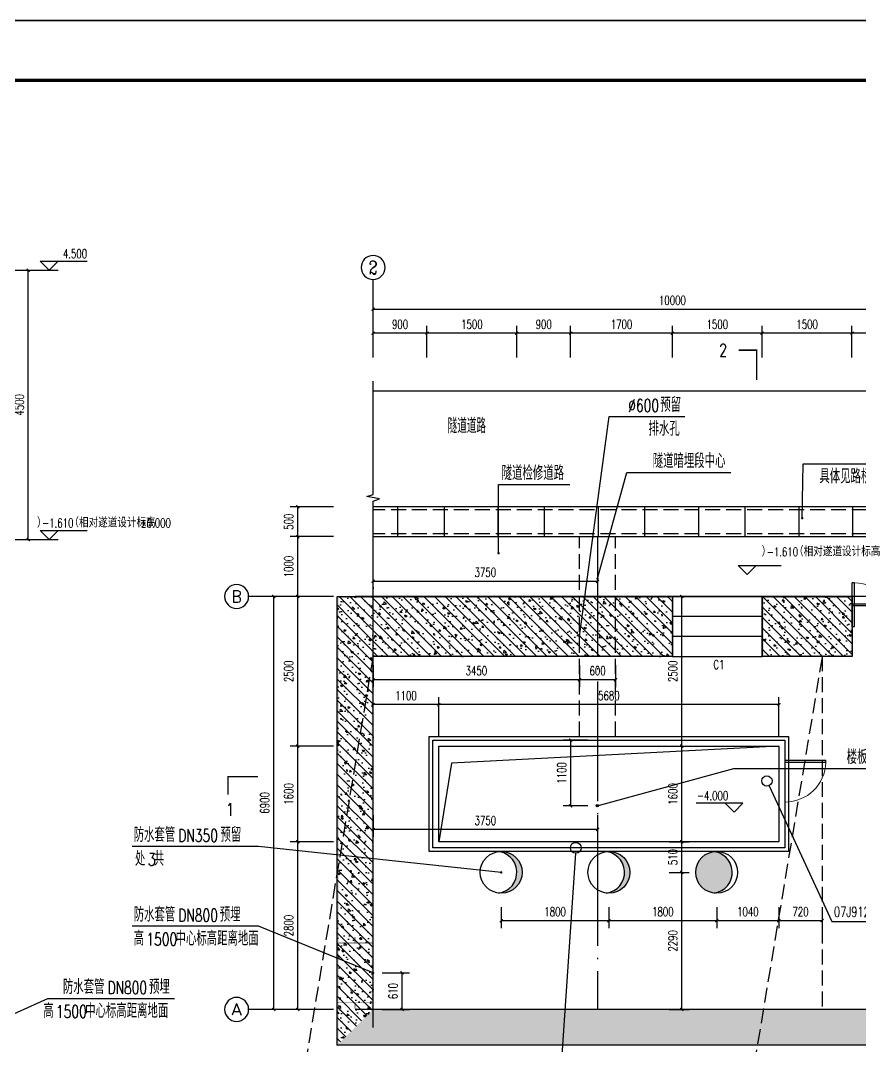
# Model space of a CAD drawing. Extents: x 45837 to 287007, y -98586 to 328021.
# Drawn here: x 73817 to 87848, y 277792 to 294938 of the extents above; entities that cross this region are included whole.
import ezdxf
from ezdxf.enums import TextEntityAlignment as Align

# ---------------------------------------------------------------- set-up
doc = ezdxf.new("R2010")
doc.units = 0
doc.header["$LTSCALE"] = 1000
doc.header["$MEASUREMENT"] = 0
doc.linetypes.add('DASH', pattern=[0.35, 0.25, -0.1])
doc.linetypes.add('DOTE', pattern=[2.42, 2, -0.2, 0.02, -0.2])
for name, color, linetype in [('AXIS', 3, 'Continuous'), ('AXIS_TEXT', 7, 'Continuous'), ('DIM_ELEV', 3, 'Continuous'), ('DIM_IDEN', 3, 'Continuous'), ('DIM_LEAD', 3, 'Continuous'), ('DIM_SYMB', 3, 'Continuous'), ('DOTE', 1, 'Continuous'), ('HIDE_B', 7, 'Continuous'), ('PUB_DIM', 3, 'Continuous'), ('PUB_HATCH', 8, 'Continuous'), ('PUB_TEXT', 7, 'Continuous'), ('PUB_WALL', 9, 'Continuous'), ('QQ', 8, 'Continuous'), ('WALL', 9, 'Continuous'), ('WINDOW', 4, 'Continuous'), ('WINDOW_TEXT', 7, 'Continuous'), ('图框', 7, 'Continuous')]:
    doc.layers.add(name, color=color, linetype=linetype)
doc.styles.add('_TCH_AXIS', font='COMPLEX', dxfattribs={"bigfont": 'GBCBIG'})
doc.styles.add('_TCH_DIM', font='SIMPLEX', dxfattribs={"bigfont": 'GBCBIG'})
doc.styles.add('_TCH_LABEL', font='COMPLEX', dxfattribs={"bigfont": 'GBCBIG'})
doc.styles.add('_TCH_WINDOW', font='SIMPLEX', dxfattribs={"bigfont": 'GBCBIG'})
doc.styles.add('COMPLEX', font='COMPLEX')
doc.styles.add('DIM_FONT', font='SIMPLEX', dxfattribs={"width": 0.7, "bigfont": 'GBCBIG'})
doc.styles.add('HZTXT', font='SIMPLEX.shx', dxfattribs={"width": 0.8, "bigfont": 'gbhzfs.shx'})
doc.styles.get("Standard").update_dxf_attribs({"font": 'gbenor.shx', "bigfont": 'gbcbig.shx'})
doc.dimstyles.new('DIMN50', dxfattribs={"dimscale": 0.5, "dimtxt": 300, "dimasz": 100, "dimexe": 250, "dimexo": 300, "dimgap": 150, "dimtad": 1, "dimdec": 0, "dimzin": 0, "dimdsep": 46, "dimtxsty": 'DIM_FONT', "dimblk": 'ARCHTICK', "dimcen": 0.09, "dimclrt": 7, "dimazin": 2, "dimtfac": 1, "dimtdec": 0, "dimtix": 1, "dimtmove": 2, "dimatfit": 3, "dimldrblk": 'ARCHTICK', "dimfxl": 0, "dimtolj": 1, "dimtzin": 0, "dimarcsym": 0})
pattern_1 = [(135, (74539.07, 0), (88.38835, 88.38835), []), (130, (74539.07, 0), (-358.6301, -31.3761), [37.5, -412.5]), (185, (74539.07, 0), (69.3757, 376.096), [30, -330]), (79.5486, (74509.2, -2.6), (-289.2547, 344.7198), [31.8701, -350.571]), (133.8158, (74539.07, 100), (-533.6205, -82.7595), [56.25, -618.75]), (83.3644, (74494.6, 93.1), (-467.3314, 487.059), [47.805, -525.8565]), (188.8158, (74539.1, 100), (-467.331, 487.0593), [45, -495]), (159, (74489.07, 75), (-298.4535, -201.3094), [37.5, -412.5]), (214, (74489.07, 75), (-121.6577, 362.575), [30, -330]), (108.5486, (74464.2, 58.22), (-420.1113, 161.2652), [31.8701, -350.571]), (142.5, (74539.07, 0), (-6.07993, 166.44693), [0, -326, 0, -335, 0, -331.25]), (172.5, (74539.07, 0), (-131.53477, 197.20586), [0, -191, 0, -318.5, 0, -126.25]), (212.5, (74650.57, 0), (-266.91122, -11.27744), [0, -125, 0, -390, 0, -517.5]), (222.5, (74700.57, 0), (-291.5931, 50.0525), [0, -162.5, 0, -259, 0, -367.5])]

# ---------------------------------------------------------------- blocks, each defined once
blk = doc.blocks.new('_ArchTick')
at = {"color": 0, "linetype": 'ByBlock', "const_width": 0.4}
blk.add_lwpolyline([(-0.5, -0.5), (0.5, 0.5)], dxfattribs=at)
blk = doc.blocks.new('*D150')
at = {"layer": 'Defpoints', "color": 0}
for p in [(18705, -53856), (19425, -53856), (18705, -54230)]:
    blk.add_point(p, dxfattribs=at)
at = {"layer": 'PUB_DIM', "color": 0, "lineweight": -2}
for p, q in [((18705, -54006), (18705, -54355)), ((19425, -54006), (19425, -54355)), ((19425, -54230), (18705, -54230))]:
    blk.add_line(p, q, dxfattribs=at)
at = {"layer": 'PUB_DIM', "color": 0, "lineweight": -2, "xscale": 50, "yscale": 50, "zscale": 50, "rotation": 180}
blk.add_blockref('_ArchTick', (18705, -54230), dxfattribs=at)
at = {"layer": 'PUB_DIM', "color": 0, "lineweight": -2, "xscale": 50, "yscale": 50, "zscale": 50}
blk.add_blockref('_ArchTick', (19425, -54230), dxfattribs=at)
at = {"layer": 'PUB_DIM', "color": 7, "insert": (19065, -54080), "char_height": 150, "attachment_point": 5, "style": 'DIM_FONT'}
blk.add_mtext('\\A1;720', dxfattribs=at)
blk = doc.blocks.new('*D151')
at = {"layer": 'Defpoints', "color": 0}
for p in [(17665, -53856), (18705, -53856), (17665, -54230)]:
    blk.add_point(p, dxfattribs=at)
at = {"layer": 'PUB_DIM', "color": 0, "lineweight": -2}
for p, q in [((17665, -54006), (17665, -54355)), ((18705, -54006), (18705, -54355)), ((18705, -54230), (17665, -54230))]:
    blk.add_line(p, q, dxfattribs=at)
at = {"layer": 'PUB_DIM', "color": 0, "lineweight": -2, "xscale": 50, "yscale": 50, "zscale": 50, "rotation": 180}
blk.add_blockref('_ArchTick', (17665, -54230), dxfattribs=at)
at = {"layer": 'PUB_DIM', "color": 0, "lineweight": -2, "xscale": 50, "yscale": 50, "zscale": 50}
blk.add_blockref('_ArchTick', (18705, -54230), dxfattribs=at)
at = {"layer": 'PUB_DIM', "color": 7, "insert": (18185, -54080), "char_height": 150, "attachment_point": 5, "style": 'DIM_FONT'}
blk.add_mtext('\\A1;1040', dxfattribs=at)
blk = doc.blocks.new('*D152')
at = {"layer": 'Defpoints', "color": 0}
for p in [(15865, -53856), (17665, -53856), (15865, -54230)]:
    blk.add_point(p, dxfattribs=at)
at = {"layer": 'PUB_DIM', "color": 0, "lineweight": -2}
for p, q in [((15865, -54006), (15865, -54355)), ((17665, -54006), (17665, -54355)), ((17665, -54230), (15865, -54230))]:
    blk.add_line(p, q, dxfattribs=at)
at = {"layer": 'PUB_DIM', "color": 0, "lineweight": -2, "xscale": 50, "yscale": 50, "zscale": 50, "rotation": 180}
blk.add_blockref('_ArchTick', (15865, -54230), dxfattribs=at)
at = {"layer": 'PUB_DIM', "color": 0, "lineweight": -2, "xscale": 50, "yscale": 50, "zscale": 50}
blk.add_blockref('_ArchTick', (17665, -54230), dxfattribs=at)
at = {"layer": 'PUB_DIM', "color": 7, "insert": (16765, -54080), "char_height": 150, "attachment_point": 5, "style": 'DIM_FONT'}
blk.add_mtext('\\A1;1800', dxfattribs=at)
blk = doc.blocks.new('*D153')
at = {"layer": 'Defpoints', "color": 0}
for p in [(14065, -53856), (15865, -53856), (14065, -54230)]:
    blk.add_point(p, dxfattribs=at)
at = {"layer": 'PUB_DIM', "color": 0, "lineweight": -2}
for p, q in [((14065, -54006), (14065, -54355)), ((15865, -54006), (15865, -54355)), ((15865, -54230), (14065, -54230))]:
    blk.add_line(p, q, dxfattribs=at)
at = {"layer": 'PUB_DIM', "color": 0, "lineweight": -2, "xscale": 50, "yscale": 50, "zscale": 50, "rotation": 180}
blk.add_blockref('_ArchTick', (14065, -54230), dxfattribs=at)
at = {"layer": 'PUB_DIM', "color": 0, "lineweight": -2, "xscale": 50, "yscale": 50, "zscale": 50}
blk.add_blockref('_ArchTick', (15865, -54230), dxfattribs=at)
at = {"layer": 'PUB_DIM', "color": 7, "insert": (14965, -54080), "char_height": 150, "attachment_point": 5, "style": 'DIM_FONT'}
blk.add_mtext('\\A1;1800', dxfattribs=at)
blk = doc.blocks.new('*D212')
at = {"layer": 'Defpoints', "color": 0}
for p in [(11925, -55102), (12409, -55102), (11925, -55712)]:
    blk.add_point(p, dxfattribs=at)
at = {"layer": 'PUB_DIM', "color": 0, "lineweight": -2}
for p, q in [((12075, -55102), (12534, -55102)), ((12409, -55712), (12409, -55102)), ((12075, -55712), (12534, -55712))]:
    blk.add_line(p, q, dxfattribs=at)
at = {"layer": 'PUB_DIM', "color": 0, "lineweight": -2, "xscale": 50, "yscale": 50, "zscale": 50}
for p, rotation in [((12409, -55102), 89.99975215261388), ((12409, -55712), 269.9997521526139)]:
    blk.add_blockref('_ArchTick', p, dxfattribs=dict(at, rotation=rotation))
at = {"layer": 'PUB_DIM', "color": 7, "insert": (12259, -55407), "char_height": 150, "attachment_point": 5, "rotation": 89.9998, "style": 'DIM_FONT'}
blk.add_mtext('\\A1;610', dxfattribs=at)
blk = doc.blocks.new('*D213')
at = {"layer": 'Defpoints', "color": 0}
for p in [(15375, -49812), (15975, -49812), (15375, -50204)]:
    blk.add_point(p, dxfattribs=at)
at = {"layer": 'PUB_DIM', "color": 0, "lineweight": -2}
for p, q in [((15375, -49962), (15375, -50329)), ((15975, -49962), (15975, -50329)), ((15975, -50204), (15375, -50204))]:
    blk.add_line(p, q, dxfattribs=at)
at = {"layer": 'PUB_DIM', "color": 0, "lineweight": -2, "xscale": 50, "yscale": 50, "zscale": 50, "rotation": 180}
blk.add_blockref('_ArchTick', (15375, -50204), dxfattribs=at)
at = {"layer": 'PUB_DIM', "color": 0, "lineweight": -2, "xscale": 50, "yscale": 50, "zscale": 50}
blk.add_blockref('_ArchTick', (15975, -50204), dxfattribs=at)
at = {"layer": 'PUB_DIM', "color": 7, "insert": (15675, -50054), "char_height": 150, "attachment_point": 5, "style": 'DIM_FONT'}
blk.add_mtext('\\A1;600', dxfattribs=at)
blk = doc.blocks.new('*D214')
at = {"layer": 'Defpoints', "color": 0}
for p in [(11925, -49812), (15375, -49812), (11925, -50204)]:
    blk.add_point(p, dxfattribs=at)
at = {"layer": 'PUB_DIM', "color": 0, "lineweight": -2}
for p, q in [((11925, -49962), (11925, -50329)), ((15375, -49962), (15375, -50329)), ((15375, -50204), (11925, -50204))]:
    blk.add_line(p, q, dxfattribs=at)
at = {"layer": 'PUB_DIM', "color": 0, "lineweight": -2, "xscale": 50, "yscale": 50, "zscale": 50, "rotation": 180}
blk.add_blockref('_ArchTick', (11925, -50204), dxfattribs=at)
at = {"layer": 'PUB_DIM', "color": 0, "lineweight": -2, "xscale": 50, "yscale": 50, "zscale": 50}
blk.add_blockref('_ArchTick', (15375, -50204), dxfattribs=at)
at = {"layer": 'PUB_DIM', "color": 7, "insert": (13650, -50054), "char_height": 150, "attachment_point": 5, "style": 'DIM_FONT'}
blk.add_mtext('\\A1;3450', dxfattribs=at)
blk = doc.blocks.new('*D215')
at = {"layer": 'Defpoints', "color": 0}
for p in [(11925, -48512), (15675, -48512), (11925, -48559)]:
    blk.add_point(p, dxfattribs=at)
at = {"layer": 'PUB_DIM', "color": 0, "lineweight": -2}
for p, q in [((15675, -48559), (11925, -48559)), ((11925, -48662), (11925, -48684)), ((15675, -48662), (15675, -48684))]:
    blk.add_line(p, q, dxfattribs=at)
at = {"layer": 'PUB_DIM', "color": 0, "lineweight": -2, "xscale": 50, "yscale": 50, "zscale": 50, "rotation": 180}
blk.add_blockref('_ArchTick', (11925, -48559), dxfattribs=at)
at = {"layer": 'PUB_DIM', "color": 0, "lineweight": -2, "xscale": 50, "yscale": 50, "zscale": 50}
blk.add_blockref('_ArchTick', (15675, -48559), dxfattribs=at)
at = {"layer": 'PUB_DIM', "color": 7, "insert": (13800, -48409), "char_height": 150, "attachment_point": 5, "style": 'DIM_FONT'}
blk.add_mtext('\\A1;3750', dxfattribs=at)
blk = doc.blocks.new('*D170')
at = {"layer": 'Defpoints', "color": 0}
for p in [(11925, -52317), (15675, -52317), (11925, -52706)]:
    blk.add_point(p, dxfattribs=at)
at = {"layer": 'PUB_DIM', "color": 0, "lineweight": -2}
for p, q in [((11925, -52467), (11925, -52831)), ((15675, -52467), (15675, -52831)), ((15675, -52706), (11925, -52706))]:
    blk.add_line(p, q, dxfattribs=at)
at = {"layer": 'PUB_DIM', "color": 0, "lineweight": -2, "xscale": 50, "yscale": 50, "zscale": 50, "rotation": 180}
blk.add_blockref('_ArchTick', (11925, -52706), dxfattribs=at)
at = {"layer": 'PUB_DIM', "color": 0, "lineweight": -2, "xscale": 50, "yscale": 50, "zscale": 50}
blk.add_blockref('_ArchTick', (15675, -52706), dxfattribs=at)
at = {"layer": 'PUB_DIM', "color": 7, "insert": (13800, -52556), "char_height": 150, "attachment_point": 5, "style": 'DIM_FONT'}
blk.add_mtext('\\A1;3750', dxfattribs=at)
blk = doc.blocks.new('*D171')
at = {"layer": 'Defpoints', "color": 0}
for p in [(15226, -51212), (15661, -51212), (15661, -52312)]:
    blk.add_point(p, dxfattribs=at)
at = {"layer": 'PUB_DIM', "color": 0, "lineweight": -2}
for p, q in [((15511, -51212), (15101, -51212)), ((15226, -52312), (15226, -51212)), ((15511, -52312), (15101, -52312))]:
    blk.add_line(p, q, dxfattribs=at)
at = {"layer": 'PUB_DIM', "color": 0, "lineweight": -2, "xscale": 50, "yscale": 50, "zscale": 50}
for p, rotation in [((15226, -51212), 90), ((15226, -52312), 270)]:
    blk.add_blockref('_ArchTick', p, dxfattribs=dict(at, rotation=rotation))
at = {"layer": 'PUB_DIM', "color": 7, "insert": (15076, -51762), "char_height": 150, "attachment_point": 5, "rotation": 90, "style": 'DIM_FONT'}
blk.add_mtext('\\A1;1100', dxfattribs=at)
blk = doc.blocks.new('*D172')
at = {"layer": 'Defpoints', "color": 0}
for p in [(13024, -50619), (13024, -51312), (18705, -51312)]:
    blk.add_point(p, dxfattribs=at)
at = {"layer": 'PUB_DIM', "color": 0, "lineweight": -2}
for p, q in [((13024, -51162), (13024, -50494)), ((18705, -51162), (18705, -50494)), ((18705, -50619), (13024, -50619))]:
    blk.add_line(p, q, dxfattribs=at)
at = {"layer": 'PUB_DIM', "color": 0, "lineweight": -2, "xscale": 50, "yscale": 50, "zscale": 50, "rotation": 180}
blk.add_blockref('_ArchTick', (13024, -50619), dxfattribs=at)
at = {"layer": 'PUB_DIM', "color": 0, "lineweight": -2, "xscale": 50, "yscale": 50, "zscale": 50}
blk.add_blockref('_ArchTick', (18705, -50619), dxfattribs=at)
at = {"layer": 'PUB_DIM', "color": 7, "insert": (15864, -50469), "char_height": 150, "attachment_point": 5, "style": 'DIM_FONT'}
blk.add_mtext('\\A1;5680', dxfattribs=at)
blk = doc.blocks.new('*D173')
at = {"layer": 'Defpoints', "color": 0}
for p in [(11925, -50619), (11925, -51312), (13024, -51312)]:
    blk.add_point(p, dxfattribs=at)
at = {"layer": 'PUB_DIM', "color": 0, "lineweight": -2}
for p, q in [((11925, -51162), (11925, -50494)), ((13024, -51162), (13024, -50494)), ((13024, -50619), (11925, -50619))]:
    blk.add_line(p, q, dxfattribs=at)
at = {"layer": 'PUB_DIM', "color": 0, "lineweight": -2, "xscale": 50, "yscale": 50, "zscale": 50, "rotation": 180}
blk.add_blockref('_ArchTick', (11925, -50619), dxfattribs=at)
at = {"layer": 'PUB_DIM', "color": 0, "lineweight": -2, "xscale": 50, "yscale": 50, "zscale": 50}
blk.add_blockref('_ArchTick', (13024, -50619), dxfattribs=at)
at = {"layer": 'PUB_DIM', "color": 7, "insert": (12474, -50469), "char_height": 150, "attachment_point": 5, "style": 'DIM_FONT'}
blk.add_mtext('\\A1;1100', dxfattribs=at)
blk = doc.blocks.new('*D174')
at = {"layer": 'Defpoints', "color": 0}
for p in [(16719, -48812), (17082, -48812), (16719, -51312)]:
    blk.add_point(p, dxfattribs=at)
at = {"layer": 'PUB_DIM', "color": 0, "lineweight": -2}
for p, q in [((16869, -48812), (17207, -48812)), ((17082, -51312), (17082, -48812)), ((16869, -51312), (17207, -51312))]:
    blk.add_line(p, q, dxfattribs=at)
at = {"layer": 'PUB_DIM', "color": 0, "lineweight": -2, "xscale": 50, "yscale": 50, "zscale": 50}
for p, rotation in [((17082, -48812), 90), ((17082, -51312), 270)]:
    blk.add_blockref('_ArchTick', p, dxfattribs=dict(at, rotation=rotation))
at = {"layer": 'PUB_DIM', "color": 7, "insert": (16932, -50062), "char_height": 150, "attachment_point": 5, "rotation": 90, "style": 'DIM_FONT'}
blk.add_mtext('\\A1;2500', dxfattribs=at)
blk = doc.blocks.new('*D175')
at = {"layer": 'Defpoints', "color": 0}
for p in [(16719, -51312), (17082, -51312), (16719, -52912)]:
    blk.add_point(p, dxfattribs=at)
at = {"layer": 'PUB_DIM', "color": 0, "lineweight": -2}
for p, q in [((16869, -51312), (17207, -51312)), ((17082, -52912), (17082, -51312)), ((16869, -52912), (17207, -52912))]:
    blk.add_line(p, q, dxfattribs=at)
at = {"layer": 'PUB_DIM', "color": 0, "lineweight": -2, "xscale": 50, "yscale": 50, "zscale": 50}
for p, rotation in [((17082, -51312), 90), ((17082, -52912), 270)]:
    blk.add_blockref('_ArchTick', p, dxfattribs=dict(at, rotation=rotation))
at = {"layer": 'PUB_DIM', "color": 7, "insert": (16932, -52112), "char_height": 150, "attachment_point": 5, "rotation": 90, "style": 'DIM_FONT'}
blk.add_mtext('\\A1;1600', dxfattribs=at)
blk = doc.blocks.new('*D176')
at = {"layer": 'Defpoints', "color": 0}
for p in [(16719, -52912), (17082, -52912), (16719, -53422)]:
    blk.add_point(p, dxfattribs=at)
at = {"layer": 'PUB_DIM', "color": 0, "lineweight": -2}
for p, q in [((16869, -52912), (17207, -52912)), ((17082, -53422), (17082, -52912)), ((16869, -53422), (17207, -53422))]:
    blk.add_line(p, q, dxfattribs=at)
at = {"layer": 'PUB_DIM', "color": 0, "lineweight": -2, "xscale": 50, "yscale": 50, "zscale": 50}
for p, rotation in [((17082, -52912), 90), ((17082, -53422), 270)]:
    blk.add_blockref('_ArchTick', p, dxfattribs=dict(at, rotation=rotation))
at = {"layer": 'PUB_DIM', "color": 7, "insert": (16932, -53167), "char_height": 150, "attachment_point": 5, "rotation": 90, "style": 'DIM_FONT'}
blk.add_mtext('\\A1;510', dxfattribs=at)
blk = doc.blocks.new('*D177')
at = {"layer": 'Defpoints', "color": 0}
for p in [(16719, -53422), (17082, -53422), (16719, -55712)]:
    blk.add_point(p, dxfattribs=at)
at = {"layer": 'PUB_DIM', "color": 0, "lineweight": -2}
for p, q in [((16869, -53422), (17207, -53422)), ((17082, -55712), (17082, -53422)), ((16869, -55712), (17207, -55712))]:
    blk.add_line(p, q, dxfattribs=at)
at = {"layer": 'PUB_DIM', "color": 0, "lineweight": -2, "xscale": 50, "yscale": 50, "zscale": 50}
for p, rotation in [((17082, -53422), 90), ((17082, -55712), 270)]:
    blk.add_blockref('_ArchTick', p, dxfattribs=dict(at, rotation=rotation))
at = {"layer": 'PUB_DIM', "color": 7, "insert": (16932, -54567), "char_height": 150, "attachment_point": 5, "rotation": 90, "style": 'DIM_FONT'}
blk.add_mtext('\\A1;2290', dxfattribs=at)
blk = doc.blocks.new('*D180')
at = {"layer": 'AXIS', "color": 0, "lineweight": -2}
for p, q in [((11925, -44819), (11925, -44288)), ((12825, -44819), (12825, -44288)), ((12825, -44413), (11925, -44413))]:
    blk.add_line(p, q, dxfattribs=at)
at = {"layer": 'Defpoints', "color": 0}
for p in [(11925, -44413), (11925, -44969), (12825, -44969)]:
    blk.add_point(p, dxfattribs=at)
at = {"layer": 'AXIS', "color": 0, "lineweight": -2, "xscale": 50, "yscale": 50, "zscale": 50, "rotation": 180}
blk.add_blockref('_ArchTick', (11925, -44413), dxfattribs=at)
at = {"layer": 'AXIS', "color": 0, "lineweight": -2, "xscale": 50, "yscale": 50, "zscale": 50}
blk.add_blockref('_ArchTick', (12825, -44413), dxfattribs=at)
at = {"layer": 'AXIS', "color": 7, "insert": (12375, -44263), "char_height": 150, "attachment_point": 5, "style": 'DIM_FONT'}
blk.add_mtext('\\A1;900', dxfattribs=at)
blk = doc.blocks.new('*D181')
at = {"layer": 'AXIS', "color": 0, "lineweight": -2}
for p, q in [((12825, -44819), (12825, -44288)), ((14325, -44819), (14325, -44288)), ((14325, -44413), (12825, -44413))]:
    blk.add_line(p, q, dxfattribs=at)
at = {"layer": 'Defpoints', "color": 0}
for p in [(12825, -44413), (12825, -44969), (14325, -44969)]:
    blk.add_point(p, dxfattribs=at)
at = {"layer": 'AXIS', "color": 0, "lineweight": -2, "xscale": 50, "yscale": 50, "zscale": 50, "rotation": 180}
blk.add_blockref('_ArchTick', (12825, -44413), dxfattribs=at)
at = {"layer": 'AXIS', "color": 0, "lineweight": -2, "xscale": 50, "yscale": 50, "zscale": 50}
blk.add_blockref('_ArchTick', (14325, -44413), dxfattribs=at)
at = {"layer": 'AXIS', "color": 7, "insert": (13575, -44263), "char_height": 150, "attachment_point": 5, "style": 'DIM_FONT'}
blk.add_mtext('\\A1;1500', dxfattribs=at)
blk = doc.blocks.new('*D182')
at = {"layer": 'AXIS', "color": 0, "lineweight": -2}
for p, q in [((14325, -44819), (14325, -44288)), ((15225, -44819), (15225, -44288)), ((15225, -44413), (14325, -44413))]:
    blk.add_line(p, q, dxfattribs=at)
at = {"layer": 'Defpoints', "color": 0}
for p in [(14325, -44413), (14325, -44969), (15225, -44969)]:
    blk.add_point(p, dxfattribs=at)
at = {"layer": 'AXIS', "color": 0, "lineweight": -2, "xscale": 50, "yscale": 50, "zscale": 50, "rotation": 180}
blk.add_blockref('_ArchTick', (14325, -44413), dxfattribs=at)
at = {"layer": 'AXIS', "color": 0, "lineweight": -2, "xscale": 50, "yscale": 50, "zscale": 50}
blk.add_blockref('_ArchTick', (15225, -44413), dxfattribs=at)
at = {"layer": 'AXIS', "color": 7, "insert": (14775, -44263), "char_height": 150, "attachment_point": 5, "style": 'DIM_FONT'}
blk.add_mtext('\\A1;900', dxfattribs=at)
blk = doc.blocks.new('*D183')
at = {"layer": 'AXIS', "color": 0, "lineweight": -2}
for p, q in [((15225, -44819), (15225, -44288)), ((16925, -44819), (16925, -44288)), ((16925, -44413), (15225, -44413))]:
    blk.add_line(p, q, dxfattribs=at)
at = {"layer": 'Defpoints', "color": 0}
for p in [(15225, -44413), (15225, -44969), (16925, -44969)]:
    blk.add_point(p, dxfattribs=at)
at = {"layer": 'AXIS', "color": 0, "lineweight": -2, "xscale": 50, "yscale": 50, "zscale": 50, "rotation": 180}
blk.add_blockref('_ArchTick', (15225, -44413), dxfattribs=at)
at = {"layer": 'AXIS', "color": 0, "lineweight": -2, "xscale": 50, "yscale": 50, "zscale": 50}
blk.add_blockref('_ArchTick', (16925, -44413), dxfattribs=at)
at = {"layer": 'AXIS', "color": 7, "insert": (16075, -44263), "char_height": 150, "attachment_point": 5, "style": 'DIM_FONT'}
blk.add_mtext('\\A1;1700', dxfattribs=at)
blk = doc.blocks.new('*D184')
at = {"layer": 'AXIS', "color": 0, "lineweight": -2}
for p, q in [((16925, -44819), (16925, -44288)), ((18425, -44819), (18425, -44288)), ((18425, -44413), (16925, -44413))]:
    blk.add_line(p, q, dxfattribs=at)
at = {"layer": 'Defpoints', "color": 0}
for p in [(16925, -44413), (16925, -44969), (18425, -44969)]:
    blk.add_point(p, dxfattribs=at)
at = {"layer": 'AXIS', "color": 0, "lineweight": -2, "xscale": 50, "yscale": 50, "zscale": 50, "rotation": 180}
blk.add_blockref('_ArchTick', (16925, -44413), dxfattribs=at)
at = {"layer": 'AXIS', "color": 0, "lineweight": -2, "xscale": 50, "yscale": 50, "zscale": 50}
blk.add_blockref('_ArchTick', (18425, -44413), dxfattribs=at)
at = {"layer": 'AXIS', "color": 7, "insert": (17675, -44263), "char_height": 150, "attachment_point": 5, "style": 'DIM_FONT'}
blk.add_mtext('\\A1;1500', dxfattribs=at)
blk = doc.blocks.new('*D185')
at = {"layer": 'AXIS', "color": 0, "lineweight": -2}
for p, q in [((18425, -44819), (18425, -44288)), ((19925, -44819), (19925, -44288)), ((19925, -44413), (18425, -44413))]:
    blk.add_line(p, q, dxfattribs=at)
at = {"layer": 'Defpoints', "color": 0}
for p in [(18425, -44413), (18425, -44969), (19925, -44969)]:
    blk.add_point(p, dxfattribs=at)
at = {"layer": 'AXIS', "color": 0, "lineweight": -2, "xscale": 50, "yscale": 50, "zscale": 50, "rotation": 180}
blk.add_blockref('_ArchTick', (18425, -44413), dxfattribs=at)
at = {"layer": 'AXIS', "color": 0, "lineweight": -2, "xscale": 50, "yscale": 50, "zscale": 50}
blk.add_blockref('_ArchTick', (19925, -44413), dxfattribs=at)
at = {"layer": 'AXIS', "color": 7, "insert": (19175, -44263), "char_height": 150, "attachment_point": 5, "style": 'DIM_FONT'}
blk.add_mtext('\\A1;1500', dxfattribs=at)
blk = doc.blocks.new('*D186')
at = {"layer": 'AXIS', "color": 0, "lineweight": -2}
for p, q in [((19925, -44819), (19925, -44288)), ((21425, -44819), (21425, -44288)), ((21425, -44413), (19925, -44413))]:
    blk.add_line(p, q, dxfattribs=at)
at = {"layer": 'Defpoints', "color": 0}
for p in [(19925, -44413), (19925, -44969), (21425, -44969)]:
    blk.add_point(p, dxfattribs=at)
at = {"layer": 'AXIS', "color": 0, "lineweight": -2, "xscale": 50, "yscale": 50, "zscale": 50, "rotation": 180}
blk.add_blockref('_ArchTick', (19925, -44413), dxfattribs=at)
at = {"layer": 'AXIS', "color": 0, "lineweight": -2, "xscale": 50, "yscale": 50, "zscale": 50}
blk.add_blockref('_ArchTick', (21425, -44413), dxfattribs=at)
at = {"layer": 'AXIS', "color": 7, "insert": (20675, -44263), "char_height": 150, "attachment_point": 5, "style": 'DIM_FONT'}
blk.add_mtext('\\A1;1500', dxfattribs=at)
blk = doc.blocks.new('*D191')
at = {"layer": 'AXIS', "color": 0, "lineweight": -2}
for p, q in [((11262, -52912), (10540, -52912)), ((10665, -55712), (10665, -52912)), ((11262, -55712), (10540, -55712))]:
    blk.add_line(p, q, dxfattribs=at)
at = {"layer": 'Defpoints', "color": 0}
for p in [(10665, -52912), (11412, -52912), (11412, -55712)]:
    blk.add_point(p, dxfattribs=at)
at = {"layer": 'AXIS', "color": 0, "lineweight": -2, "xscale": 50, "yscale": 50, "zscale": 50}
for p, rotation in [((10665, -52912), 90), ((10665, -55712), 270)]:
    blk.add_blockref('_ArchTick', p, dxfattribs=dict(at, rotation=rotation))
at = {"layer": 'AXIS', "color": 7, "insert": (10515, -54312), "char_height": 150, "attachment_point": 5, "rotation": 90, "style": 'DIM_FONT'}
blk.add_mtext('\\A1;2800', dxfattribs=at)
blk = doc.blocks.new('*D192')
at = {"layer": 'AXIS', "color": 0, "lineweight": -2}
for p, q in [((11262, -51312), (10540, -51312)), ((10665, -52912), (10665, -51312)), ((11262, -52912), (10540, -52912))]:
    blk.add_line(p, q, dxfattribs=at)
at = {"layer": 'Defpoints', "color": 0}
for p in [(10665, -51312), (11412, -51312), (11412, -52912)]:
    blk.add_point(p, dxfattribs=at)
at = {"layer": 'AXIS', "color": 0, "lineweight": -2, "xscale": 50, "yscale": 50, "zscale": 50}
for p, rotation in [((10665, -51312), 90), ((10665, -52912), 270)]:
    blk.add_blockref('_ArchTick', p, dxfattribs=dict(at, rotation=rotation))
at = {"layer": 'AXIS', "color": 7, "insert": (10515, -52112), "char_height": 150, "attachment_point": 5, "rotation": 90, "style": 'DIM_FONT'}
blk.add_mtext('\\A1;1600', dxfattribs=at)
blk = doc.blocks.new('*D193')
at = {"layer": 'AXIS', "color": 0, "lineweight": -2}
for p, q in [((11262, -48812), (10540, -48812)), ((10665, -51312), (10665, -48812)), ((11262, -51312), (10540, -51312))]:
    blk.add_line(p, q, dxfattribs=at)
at = {"layer": 'Defpoints', "color": 0}
for p in [(10665, -48812), (11412, -48812), (11412, -51312)]:
    blk.add_point(p, dxfattribs=at)
at = {"layer": 'AXIS', "color": 0, "lineweight": -2, "xscale": 50, "yscale": 50, "zscale": 50}
for p, rotation in [((10665, -48812), 90), ((10665, -51312), 270)]:
    blk.add_blockref('_ArchTick', p, dxfattribs=dict(at, rotation=rotation))
at = {"layer": 'AXIS', "color": 7, "insert": (10515, -50062), "char_height": 150, "attachment_point": 5, "rotation": 90, "style": 'DIM_FONT'}
blk.add_mtext('\\A1;2500', dxfattribs=at)
blk = doc.blocks.new('*D194')
at = {"layer": 'AXIS', "color": 0, "lineweight": -2}
for p, q in [((11262, -47812), (10540, -47812)), ((10665, -48812), (10665, -47812)), ((11262, -48812), (10540, -48812))]:
    blk.add_line(p, q, dxfattribs=at)
at = {"layer": 'Defpoints', "color": 0}
for p in [(10665, -47812), (11412, -47812), (11412, -48812)]:
    blk.add_point(p, dxfattribs=at)
at = {"layer": 'AXIS', "color": 0, "lineweight": -2, "xscale": 50, "yscale": 50, "zscale": 50}
for p, rotation in [((10665, -47812), 90), ((10665, -48812), 270)]:
    blk.add_blockref('_ArchTick', p, dxfattribs=dict(at, rotation=rotation))
at = {"layer": 'AXIS', "color": 7, "insert": (10515, -48312), "char_height": 150, "attachment_point": 5, "rotation": 90, "style": 'DIM_FONT'}
blk.add_mtext('\\A1;1000', dxfattribs=at)
blk = doc.blocks.new('*D195')
at = {"layer": 'AXIS', "color": 0, "lineweight": -2}
for p, q in [((11262, -47312), (10540, -47312)), ((10665, -47812), (10665, -47312)), ((11262, -47812), (10540, -47812))]:
    blk.add_line(p, q, dxfattribs=at)
at = {"layer": 'Defpoints', "color": 0}
for p in [(10665, -47312), (11412, -47312), (11412, -47812)]:
    blk.add_point(p, dxfattribs=at)
at = {"layer": 'AXIS', "color": 0, "lineweight": -2, "xscale": 50, "yscale": 50, "zscale": 50}
for p, rotation in [((10665, -47312), 90), ((10665, -47812), 270)]:
    blk.add_blockref('_ArchTick', p, dxfattribs=dict(at, rotation=rotation))
at = {"layer": 'AXIS', "color": 7, "insert": (10515, -47562), "char_height": 150, "attachment_point": 5, "rotation": 90, "style": 'DIM_FONT'}
blk.add_mtext('\\A1;500', dxfattribs=at)
blk = doc.blocks.new('*D196')
at = {"layer": 'AXIS', "color": 0, "lineweight": -2}
for p, q in [((10997, -48812), (10140, -48812)), ((10265, -55712), (10265, -48812)), ((10997, -55712), (10140, -55712))]:
    blk.add_line(p, q, dxfattribs=at)
at = {"layer": 'Defpoints', "color": 0}
for p in [(10265, -48812), (11147, -48812), (11147, -55712)]:
    blk.add_point(p, dxfattribs=at)
at = {"layer": 'AXIS', "color": 0, "lineweight": -2, "xscale": 50, "yscale": 50, "zscale": 50}
for p, rotation in [((10265, -48812), 90), ((10265, -55712), 270)]:
    blk.add_blockref('_ArchTick', p, dxfattribs=dict(at, rotation=rotation))
at = {"layer": 'AXIS', "color": 7, "insert": (10115, -52262), "char_height": 150, "attachment_point": 5, "rotation": 90, "style": 'DIM_FONT'}
blk.add_mtext('\\A1;6900', dxfattribs=at)
blk = doc.blocks.new('*D197')
at = {"layer": 'AXIS', "color": 0, "lineweight": -2}
for p, q in [((11925, -44419), (11925, -43888)), ((21925, -44419), (21925, -43888)), ((21925, -44013), (11925, -44013))]:
    blk.add_line(p, q, dxfattribs=at)
at = {"layer": 'Defpoints', "color": 0}
for p in [(11925, -44013), (11925, -44569), (21925, -44569)]:
    blk.add_point(p, dxfattribs=at)
at = {"layer": 'AXIS', "color": 0, "lineweight": -2, "xscale": 50, "yscale": 50, "zscale": 50, "rotation": 180}
blk.add_blockref('_ArchTick', (11925, -44013), dxfattribs=at)
at = {"layer": 'AXIS', "color": 0, "lineweight": -2, "xscale": 50, "yscale": 50, "zscale": 50}
blk.add_blockref('_ArchTick', (21925, -44013), dxfattribs=at)
at = {"layer": 'AXIS', "color": 7, "insert": (16925, -43863), "char_height": 150, "attachment_point": 5, "style": 'DIM_FONT'}
blk.add_mtext('\\A1;10000', dxfattribs=at)
blk = doc.blocks.new('*D146')
at = {"layer": 'Defpoints', "color": 0}
for p in [(5450, -43360), (6165, -43360), (5450, -47860)]:
    blk.add_point(p, dxfattribs=at)
at = {"layer": 'PUB_DIM', "color": 0, "lineweight": -2}
for p, q in [((5600, -43360), (6290, -43360)), ((6165, -47860), (6165, -43360)), ((5600, -47860), (6290, -47860))]:
    blk.add_line(p, q, dxfattribs=at)
at = {"layer": 'PUB_DIM', "color": 0, "lineweight": -2, "xscale": 50, "yscale": 50, "zscale": 50}
for p, rotation in [((6165, -43360), 90), ((6165, -47860), 270)]:
    blk.add_blockref('_ArchTick', p, dxfattribs=dict(at, rotation=rotation))
at = {"layer": 'PUB_DIM', "color": 7, "insert": (6015, -45610), "char_height": 150, "attachment_point": 5, "rotation": 90, "style": 'DIM_FONT'}
blk.add_mtext('\\A1;4500', dxfattribs=at)
blk = doc.blocks.new('_AXISO')
blk.add_circle((0, 0), 0.5)
at = {"layer": 'AXIS_TEXT', "style": 'COMPLEX', "width": 1.041667}
blk.add_attdef('A', text='', height=0.56, dxfattribs=at).set_placement((-0.25, -0.28), (0.25, -0.28), align=Align.FIT)
blk = doc.blocks.new('$DorLib2D$00000002')
for p, q in [((-0.5, 0), (-0.5, 0.4875)), ((-0.475, 0.4875), (-0.5, 0.4875)), ((-0.475, 0), (-0.475, 0.4875)), ((0.475, 0), (0.475, 0.4875)), ((0.475, 0.4875), (0.5, 0.4875)), ((0.5, 0), (0.5, 0.4875)), ((-0.5, 0), (-0.475, 0)), ((0.5, 0), (0.475, 0))]:
    blk.add_line(p, q)
at = {"lineweight": 13}
for centre, start, end in [((-0.4875, 0), 0, 88.53072), ((0.4875, 0), 91.46928, 180)]:
    blk.add_arc(centre, 0.4875, start, end, dxfattribs=at)
blk = doc.blocks.new('$TCHSYS$WIN2D')
for p, q in [((-0.5, 0.5), (0.5, 0.5)), ((-0.5, 0.5), (-0.5, -0.5)), ((0.5, 0.5), (0.5, -0.5)), ((0.5, 0.167), (-0.5, 0.167)), ((0.5, -0.167), (-0.5, -0.167)), ((-0.5, -0.5), (0.5, -0.5))]:
    blk.add_line(p, q)
blk = doc.blocks.new('$DorLib2D$00000001')
for p, q in [((0.45, 0.975), (0.5, 0.975)), ((0.45, 0), (0.45, 0.975)), ((0.5, 0), (0.5, 0.975)), ((0.5, 0), (0.45, 0))]:
    blk.add_line(p, q)
at = {"lineweight": 13}
blk.add_arc((0.475, 0), 0.975, 91.4693, 180, dxfattribs=at)
blk = doc.blocks.new('334')
h = blk.add_hatch(color=256)
h.dxf.hatch_style = 1
h.paths.add_polyline_path([(14020.1, -53075, -0.4520453), (14414.5, -53422.2, -0.4520453), (14020.1, -53769.3, 0.8800613)])
h = blk.add_hatch(color=256)
h.dxf.hatch_style = 1
h.paths.add_polyline_path([(15820.1, -53075, -0.4520453), (16214.5, -53422.2, -0.4520453), (15820.1, -53769.3, 0.8800613)])
h = blk.add_hatch(color=256)
h.dxf.hatch_style = 1
h.paths.add_polyline_path([(17620.1, -53075, 0.3773675), (17314.5, -53422.2, 0.3773675), (17620.1, -53769.3, 0.8800613)])
at = {"layer": 'PUB_HATCH'}
h = blk.add_hatch(dxfattribs=at)
h.set_pattern_fill('钢筋混凝土', color=256, scale=50, style=0)
h.set_pattern_definition(pattern_1)
h.paths.add_polyline_path([(11349.5, -48837.2), (11324.5, -48812.2), (16924.5, -48812.2), (16924.5, -49812.2), (11924.5, -49812.2), (11899.5, -49787.2)])
h = blk.add_hatch(dxfattribs=at)
h.set_pattern_fill('钢筋混凝土', color=256, scale=50, style=0)
h.set_pattern_definition(pattern_1)
h.paths.add_polyline_path([(11924.5, -55712.2), (11324.5, -56312.2), (11324.5, -48812.2), (11349.5, -48837.2), (11899.5, -49787.2), (11924.5, -49812.2)])
h = blk.add_hatch(dxfattribs=at)
h.set_pattern_fill('钢筋混凝土', color=256, scale=50, style=0)
h.set_pattern_definition(pattern_1)
h.paths.add_polyline_path([(18424.5, -48812.2), (19930.5, -48812.2), (19930.5, -49812.2), (18424.5, -49812.2)])
h = blk.add_hatch(dxfattribs=at)
h.set_pattern_fill('钢筋混凝土', color=256, scale=50, style=0)
h.set_pattern_definition(pattern_1)
h.paths.add_polyline_path([(21924.5, -55712.2), (22524.5, -56312.2), (11324.5, -56312.2), (11924.5, -55712.2)])
at = {"layer": 'PUB_WALL'}
for points in [[(11324.5, -48812.2), (16924.5, -48812.2), (16899.5, -48837.2), (11349.5, -48837.2)], [(11324.5, -56312.2), (11324.5, -48812.2), (11349.5, -48837.2), (11349.5, -56287.2)], [(16924.5, -48812.2), (16924.5, -49812.2), (16899.5, -49787.2), (16899.5, -48837.2)], [(18424.5, -48812.2), (19930.5, -48812.2), (19905.5, -48837.2), (18449.5, -48837.2)], [(18424.5, -49812.2), (18424.5, -48812.2), (18449.5, -48837.2), (18449.5, -49787.2)], [(19930.5, -48812.2), (19930.5, -49812.2), (19905.5, -49787.2), (19905.5, -48837.2)], [(16924.5, -49812.2), (11924.5, -49812.2), (11899.5, -49787.2), (16899.5, -49787.2)], [(11924.5, -55712.2), (11924.5, -49812.2), (11899.5, -49787.2), (11899.5, -55737.2)], [(19930.5, -49812.2), (18424.5, -49812.2), (18449.5, -49787.2), (19905.5, -49787.2)], [(21924.5, -55712.2), (11924.5, -55712.2), (11899.5, -55737.2), (21949.5, -55737.2)], [(22524.5, -56312.2), (11324.5, -56312.2), (11349.5, -56287.2), (22499.5, -56287.2)]]:
    blk.add_hatch(color=256, dxfattribs=at).paths.add_polyline_path(points)
at = {"linetype": 'DASH'}
for p, q in [((15374.5, -51152.1), (15374.5, -47812.2)), ((15974.5, -51152.1), (15974.5, -47812.2)), ((11924.5, -49812.2), (10246, -59897.6)), ((19424.5, -49827.2), (17745.9, -59897.6)), ((19424.5, -49812.2), (19424.5, -55712.2))]:
    blk.add_line(p, q, dxfattribs=at)
at = {"linetype": 'DOTE'}
blk.add_line((15674.5, -47812.2), (15674.5, -55712.2), dxfattribs=at)
for p, q in [((19924.5, -48932.2), (21424.5, -48932.2)), ((19924.5, -48962.2), (21424.5, -48962.2))]:
    blk.add_line(p, q)
at = {"const_width": 10}
for points in [[(11624.3, -54602.2), (11624.3, -54504.1)], [(11924.1, -54602.2), (11324.5, -54602.2)], [(11924.1, -55602.2), (11324.5, -55602.2)], [(11624.3, -55700.2), (11624.3, -55602.2)]]:
    blk.add_lwpolyline(points, dxfattribs=at)
for centre, radius in [((15670.4, -52308.1), 20), ((14064.5, -53422.2), 350), ((15864.5, -53422.2), 350), ((17664.5, -53422.2), 350)]:
    blk.add_circle(centre, radius)
for centre in [(13975.6, -53422.2), (15775.6, -53422.2), (17575.6, -53422.2)]:
    blk.add_arc(centre, 350, 277.30049, 90)
at = {"layer": 'AXIS'}
for p, q in [((11924.5, -44752.6), (11924.5, -43512.9)), ((11146.7, -48812.2), (9845.1, -48812.2)), ((12864.1, -51152.1), (18864.5, -51152.1)), ((12864.1, -53072.2), (12864.1, -51152.1)), ((12924.1, -51212.1), (18804.5, -51212.1)), ((12924.1, -53012.2), (12924.1, -51212.1)), ((18804.5, -51212.1), (18804.5, -53012.2)), ((18864.5, -51152.1), (18864.5, -53072.2)), ((15602.8, -53072.2), (12864.1, -53072.2)), ((15567.8, -53012.2), (12924.1, -53012.2)), ((18804.5, -53012.2), (15567.8, -53012.2)), ((18864.5, -53072.2), (15602.8, -53072.2)), ((11146.7, -55712.2), (9845.1, -55712.2))]:
    blk.add_line(p, q, dxfattribs=at)
at = {"layer": 'DIM_ELEV'}
for p, q in [((6164.6, -43360.4), (6664.6, -43360.4)), ((6514.6, -43360.4), (6364.6, -43210.4)), ((6364.6, -43210.4), (7147.1, -43210.4)), ((6514.6, -43360.4), (6664.6, -43210.4)), ((6514.6, -47860.4), (6364.6, -47710.4)), ((6364.6, -47710.4), (7147.1, -47710.4)), ((6514.6, -47860.4), (6664.6, -47710.4)), ((6164.6, -47860.4), (6664.6, -47860.4)), ((18173.3, -48442.7), (18023.3, -48292.7)), ((18023.3, -48292.7), (18742.8, -48292.7)), ((18173.3, -48442.7), (18323.3, -48292.7)), ((18104, -52267.1), (17321.5, -52267.1)), ((17954, -52417.1), (17804, -52267.1)), ((17954, -52417.1), (18104, -52267.1))]:
    blk.add_line(p, q, dxfattribs=at)
at = {"layer": 'DIM_IDEN'}
for p, q in [((18540.6, -51973.4), (19586.7, -54240.7)), ((15304.8, -53102.8), (14980.9, -57942)), ((19586.7, -54240.7), (21356, -54240.7))]:
    blk.add_line(p, q, dxfattribs=at)
for centre, radius in [((18504.5, -51895.3), 86), ((15310.9, -53012.2), 90.8)]:
    blk.add_circle(centre, radius, dxfattribs=at)
at = {"layer": 'DIM_LEAD'}
for p, q in [((15374.5, -49482.1), (15866.1, -45801.3)), ((15866.1, -45801.3), (17135.2, -45801.3)), ((19094.6, -47502.5), (19107.1, -46597.4)), ((19107.1, -46597.4), (21027, -46597.4)), ((15674.5, -48512.2), (16166.1, -46740.5)), ((16166.1, -46740.5), (17899.3, -46740.5)), ((14020.4, -48088.6), (14020.4, -46942.5)), ((14020.4, -46942.5), (15208.9, -46942.5)), ((15670.4, -52308.1), (17951.7, -51688.5)), ((17951.7, -51688.5), (21490.3, -51688.5)), ((10011.1, -52987.8), (7897.6, -52987.8)), ((14064.5, -53422.2), (10011.1, -52987.8)), ((10011.1, -54321.2), (7897.6, -54321.2)), ((11924.5, -55102.2), (10011.1, -54321.2)), ((4483.9, -56434.9), (6493.5, -55529.8)), ((6493.5, -55529.8), (8607, -55529.8))]:
    blk.add_line(p, q, dxfattribs=at)
at = {"layer": 'DIM_LEAD', "const_width": 20}
for points in [[(19094.4, -47512.5, -1), (19094.7, -47492.5, -1)], [(14020.4, -48098.6, -1), (14020.4, -48078.6, -1)], [(15671.9, -48521.8, -1), (15677.2, -48502.5, -1)], [(15373.2, -49492, -1), (15375.9, -49472.2, -1)], [(15660.8, -52310.7, -1), (15680.1, -52305.5, -1)], [(14074.5, -53423.2, -1), (14054.6, -53421.1, -1)], [(11933.8, -55105.9, -1), (11915.3, -55098.4, -1)]]:
    blk.add_lwpolyline(points, format="xyb", close=True, dxfattribs=at)
at = {"layer": 'DIM_SYMB', "const_width": 25}
for points in [[(18032.8, -44695), (18332.8, -44695), (18332.8, -45195)], [(9502.1, -52122.7), (9502.1, -51822.7), (10002.1, -51822.7)]]:
    blk.add_lwpolyline(points, dxfattribs=at)
at = {"layer": 'DIM_SYMB'}
blk.add_lwpolyline([(11924.5, -49112.2), (11924.5, -47217.9), (12029.5, -47179.7), (11819.5, -47142.7), (11924.5, -47105.4), (11924.5, -45211.2)], dxfattribs=at)
at = {"layer": 'DOTE'}
for p, q in [((11924.5, -56012.2), (11924.5, -48512.2)), ((22139, -48812.2), (11624.5, -48812.2)), ((22139, -55712.2), (11624.5, -55712.2))]:
    blk.add_line(p, q, dxfattribs=at)
at = {"layer": 'HIDE_B', "flags": 128}
blk.add_lwpolyline([(25702.1, -66886.1), (25702.1, -66886.1), (25702.1, -66886.1), (25702.1, -40186.1), (25702.1, -40186.1), (25702.1, -40186.1), (-12297.9, -40186.1), (-12297.9, -40186.1), (-12297.9, -40186.1), (-12297.9, -40186.1), (-12297.9, -40186.1), (-12297.9, -40186.1), (-12297.9, -66886.1), (-12297.9, -66886.1), (25702.1, -66886.1)], close=True, dxfattribs=at)
at = {"layer": 'QQ'}
for p, q in [((21924.5, -45379.9), (11924.5, -45379.9)), ((21924.5, -47312.2), (11924.5, -47312.2)), ((12334.5, -47312.2), (12334.5, -47812.2)), ((13109.5, -47312.2), (13109.5, -47812.2)), ((14009.5, -47312.2), (14009.5, -47812.2)), ((14009.5, -47312.2), (14009.5, -47812.2)), ((14784.5, -47312.2), (14784.5, -47812.2)), ((15684.5, -47312.2), (15684.5, -47812.2)), ((16459.5, -47312.2), (16459.5, -47812.2)), ((17359.5, -47312.2), (17359.5, -47812.2)), ((17359.5, -47312.2), (17359.5, -47812.2)), ((18134.5, -47312.2), (18134.5, -47812.2)), ((19034.5, -47312.2), (19034.5, -47812.2)), ((19934.5, -47312.2), (19934.5, -47812.2)), ((21924.5, -47812.2), (11924.5, -47812.2))]:
    blk.add_line(p, q, dxfattribs=at)
at = {"layer": 'QQ', "linetype": 'DASH'}
for p, q in [((21924.5, -47362.2), (11924.5, -47362.2)), ((21924.5, -47762.2), (11924.5, -47762.2))]:
    blk.add_line(p, q, dxfattribs=at)
at = {"layer": 'QQ'}
blk.add_lwpolyline([(13024.1, -51312.1), (18704.5, -51312.1), (18704.5, -52912.2), (13024.1, -52912.2)], close=True, dxfattribs=at)
blk.add_lwpolyline([(18704.5, -51312.1), (13231.9, -51596.3), (13024.1, -52912.2)], dxfattribs=at)
at = {"layer": 'WALL', "color": 0}
for q in [(-13347.9, -39186.1), (-13297.9, -39186.1)]:
    blk.add_line((28702.1, -39186.1), q, dxfattribs=at)
at = {"layer": 'WALL'}
for p, q in [((11324.5, -48812.2), (16924.5, -48812.2)), ((11324.5, -56312.2), (11324.5, -48812.2)), ((16924.5, -48812.2), (16924.5, -49812.2)), ((18424.5, -48812.2), (19930.5, -48812.2)), ((18424.5, -49812.2), (18424.5, -48812.2)), ((19930.5, -48812.2), (19930.5, -49812.2)), ((16924.5, -49812.2), (11924.5, -49812.2)), ((11924.5, -55712.2), (11924.5, -49812.2)), ((19930.5, -49812.2), (18424.5, -49812.2)), ((21924.5, -55712.2), (11924.5, -55712.2)), ((22524.5, -56312.2), (11324.5, -56312.2))]:
    blk.add_line(p, q, dxfattribs=at)
at = {"layer": '图框', "linetype": 'Continuous'}
for points in [[(-13297.9, -39186.1), (28702.1, -39186.1)], [(28702.1, -39186.1), (-13297.9, -39186.1)]]:
    blk.add_lwpolyline(points, dxfattribs=at)
at = {"layer": '图框', "linetype": 'Continuous', "const_width": 60}
blk.add_lwpolyline([(-12297.9, -40186.1), (25702.1, -40186.1), (25702.1, -67886.1), (-12297.9, -67886.1), (-12297.9, -40186.1)], dxfattribs=at)
at = {"layer": 'AXIS'}
ref = blk.add_blockref('_AXISO', (11924.5, -43312.9), dxfattribs=dict(at, xscale=-400, yscale=400, zscale=400))
ref.add_attrib('A', '2', dxfattribs={"layer": 'AXIS_TEXT', "height": 219.2, "style": '_TCH_AXIS'}).set_placement((11851.5, -43422.5), (11997.6, -43422.5), align=Align.FIT)
ref = blk.add_blockref('_AXISO', (9645.1, -48812.2), dxfattribs=dict(at, xscale=-400, yscale=400, zscale=400))
ref.add_attrib('A', 'B', dxfattribs={"layer": 'AXIS_TEXT', "height": 203.2, "style": '_TCH_AXIS'}).set_placement((9562.9, -48913.8), (9727.4, -48913.8), align=Align.FIT)
ref = blk.add_blockref('_AXISO', (9645.1, -55712.2), dxfattribs=dict(at, xscale=-400, yscale=400, zscale=400))
ref.add_attrib('A', 'A', dxfattribs={"layer": 'AXIS_TEXT', "height": 198.2, "style": '_TCH_AXIS'}).set_placement((9560.2, -55811.3), (9730.1, -55811.3), align=Align.FIT)
at = {"layer": 'WINDOW'}
ref = blk.add_blockref('$DorLib2D$00000002', (20680.5, -49312.2), dxfattribs=dict(at, xscale=-1500, yscale=-1500, zscale=1500, rotation=180))
ref.add_attrib('A', 'M1', (20603.8, -49658.3), dxfattribs={"layer": 'WINDOW_TEXT', "height": 148.75, "style": '_TCH_WINDOW', "width": 0.705882})
ref = blk.add_blockref('$TCHSYS$WIN2D', (17674.5, -49312.2), dxfattribs=dict(at, xscale=-1500, yscale=-1000, zscale=1500, rotation=180))
ref.add_attrib('A', 'C1', (17609.5, -50024), dxfattribs={"layer": 'WINDOW_TEXT', "height": 148.75, "style": '_TCH_WINDOW', "width": 0.705882})
at = {"layer": 'WINDOW', "xscale": 700, "yscale": -700, "zscale": -700, "rotation": 90}
blk.add_blockref('$DorLib2D$00000001', (18804.5, -51898), dxfattribs=at)
at = {"layer": 'PUB_TEXT', "width": 0.705882}
for s, height, style, p in [('4.500', 148.75, '_TCH_DIM', (6742.1, -43157.9)), ('2', 212.5, '_TCH_LABEL', (17708.2, -44801.3)), ('%%c600', 212.5, '_TCH_DIM', (16187.8, -45726.3)), ('-1.610', 148.75, '_TCH_DIM', (6396.9, -47657.9)), ('%%P0.000', 148.75, '_TCH_DIM', (8042.8, -47657.9)), ('-1.610', 148.75, '_TCH_DIM', (18503, -48140.2)), ('-4.000', 148.75, '_TCH_DIM', (17336.5, -52214.6)), ('1', 212.5, '_TCH_LABEL', (9469.9, -52478.9)), ('DN350', 212.5, '_TCH_DIM', (8669.7, -52912.8)), ('3', 212.5, '_TCH_DIM', (8161.8, -53312.8)), ('07J912-1', 170, '_TCH_LABEL', (19624.8, -54165.8)), ('DN800', 212.5, '_TCH_DIM', (8669.7, -54246.2)), ('1500', 212.5, '_TCH_DIM', (8137.8, -54646.2)), ('DN800', 212.5, '_TCH_DIM', (7488, -55454.8)), ('1500', 212.5, '_TCH_DIM', (6627.7, -55854.8))]:
    blk.add_text(s, height=height, dxfattribs=dict(at, style=style)).set_placement(p)
at = {"layer": 'PUB_TEXT', "style": '_TCH_DIM'}
for s, height, p in [('预留', 241.13, (16722.5, -45726.3)), ('排水孔', 241.13, (16525.7, -46126.3)), ('隧道暗埋段中心', 241.13, (16595.6, -46665.5)), ('隧道检修道路', 241.13, (14072.7, -46867.5)), ('具体见路桥专业图纸', 241.13, (19380.2, -46922.4)), ('）', 168.8, (6309.7, -47657.9)), ('（相对遂道设计标高', 168.79, (6850.5, -47657.9)), ('）', 168.8, (18415.8, -48140.2)), ('（相对遂道设计标高', 168.79, (18956.6, -48140.2)), ('楼板底预留手动葫芦', 241.13, (19835.5, -51613.5)), ('防水套管', 241.13, (7924.8, -52912.8)), ('预留', 241.13, (9375.9, -52912.8)), ('处', 241.1, (7946, -53312.8)), ('共', 241.1, (8261.8, -53312.8)), ('防水套管', 241.13, (7924.8, -54246.2)), ('预埋', 241.13, (9362.6, -54246.2)), ('高', 241.1, (7924.8, -54646.2)), ('中心标高距离地面', 241.13, (8624.5, -54646.2)), ('防水套管', 241.13, (6743, -55454.8)), ('预埋', 241.13, (8180.9, -55454.8)), ('高', 241.1, (6414.6, -55854.8)), ('中心标高距离地面', 241.13, (7114.4, -55854.8))]:
    blk.add_text(s, height=height, dxfattribs=at).set_placement(p)
at = {"layer": 'PUB_TEXT', "ltscale": 250, "style": 'HZTXT', "width": 0.8}
blk.add_text('隧道道路', height=250, rotation=0.00033, dxfattribs=at).set_placement((13170.5, -46083.4))
at = {"layer": '图框', "width": 0.7}
for tag, p in [('变电所及发电机房平面图、立面图', (188340.2, -37686.1)), ('泵房平面图、立面图、1-1剖面图', (10864.5, -67386.1))]:
    blk.add_attdef(tag, text='', height=500, dxfattribs=at).set_placement(p, align=Align.MIDDLE_CENTER)
at = {"layer": 'AXIS'}
for p1, p2, distance, picture, middle in [((21924.5, -44569.4), (11924.5, -44569.4), -556.7, '*D197', (16924.5, -43862.7)), ((12824.8, -44969.4), (11924.5, -44969.4), -556.7, '*D180', (12374.7, -44262.7)), ((14324.8, -44969.4), (12824.8, -44969.4), -556.7, '*D181', (13574.8, -44262.7)), ((15224.8, -44969.4), (14324.8, -44969.4), -556.7, '*D182', (14774.8, -44262.7)), ((16924.5, -44969.4), (15224.8, -44969.4), -556.7, '*D183', (16074.7, -44262.7)), ((18424.5, -44969.4), (16924.5, -44969.4), -556.7, '*D184', (17674.5, -44262.7)), ((19924.5, -44969.4), (18424.5, -44969.4), -556.7, '*D185', (19174.5, -44262.7)), ((21424.5, -44969.4), (19924.5, -44969.4), -556.7, '*D186', (20674.5, -44262.7)), ((11412.1, -47812.2), (11412.1, -47312.2), 746.6, '*D195', (10515.5, -47562.2)), ((11412.1, -48812.2), (11412.1, -47812.2), 746.6, '*D194', (10515.5, -48312.2)), ((11146.7, -55712.2), (11146.7, -48812.2), 881.2, '*D196', (10115.5, -52262.2)), ((11412.1, -51312.1), (11412.1, -48812.2), 746.6, '*D193', (10515.5, -50062.1)), ((11412.1, -52912.2), (11412.1, -51312.1), 746.6, '*D192', (10515.5, -52112.1)), ((11412.1, -55712.2), (11412.1, -52912.2), 746.6, '*D191', (10515.5, -54312.2))]:
    dim = blk.add_aligned_dim(p1=p1, p2=p2, distance=distance, dimstyle='DIMN50', dxfattribs=at)
    dim.commit()
    dim.dimension.update_dxf_attribs({"geometry": picture, "text_midpoint": middle})
at = {"layer": 'PUB_DIM'}
for p1, p2, distance, picture, middle in [((5450.2, -47860.4), (5450.2, -43360.4), -714.3, '*D146', (6014.6, -45610.4)), ((15674.5, -48512.2), (11924.5, -48512.2), 46.5, '*D215', (13799.5, -48408.7)), ((16718.9, -51312.1), (16718.9, -48812.2), -362.6, '*D174', (16931.5, -50062.1)), ((15374.5, -49812.2), (11924.5, -49812.2), 391.9, '*D214', (13649.5, -50054.1)), ((15974.5, -49812.2), (15374.5, -49812.2), 391.9, '*D213', (15674.5, -50054.1)), ((13024.1, -51312.1), (11924.5, -51312.1), -692.9, '*D173', (12474.3, -50469.2)), ((18704.5, -51312.1), (13024.1, -51312.1), -692.9, '*D172', (15864.3, -50469.2)), ((15661.3, -52312.2), (15661.3, -51212.1), 435.4, '*D171', (15075.9, -51762.1)), ((16718.9, -52912.2), (16718.9, -51312.1), -362.6, '*D175', (16931.5, -52112.1)), ((15674.5, -52317.2), (11924.5, -52317.2), 388.4, '*D170', (13799.5, -52555.6)), ((16718.9, -53422.2), (16718.9, -52912.2), -362.6, '*D176', (16931.5, -53167.2)), ((16718.9, -55712.2), (16718.9, -53422.2), -362.6, '*D177', (16931.5, -54567.2)), ((15864.5, -53855.7), (14064.5, -53855.7), 374.2, '*D153', (14964.5, -54079.9)), ((17664.5, -53855.7), (15864.5, -53855.7), 374.2, '*D152', (16764.5, -54079.9)), ((18704.5, -53855.7), (17664.5, -53855.7), 374.2, '*D151', (18184.5, -54079.9)), ((19424.5, -53855.7), (18704.5, -53855.7), 374.2, '*D150', (19064.5, -54079.9)), ((11924.5, -55712.2), (11924.5, -55102.2), -484.3, '*D212', (12258.9, -55407.2))]:
    dim = blk.add_aligned_dim(p1=p1, p2=p2, distance=distance, dimstyle='DIMN50', dxfattribs=at)
    dim.commit()
    dim.dimension.update_dxf_attribs({"geometry": picture, "text_midpoint": middle})

msp = doc.modelspace()

# ---------------------------------------------------------------- block references
msp.add_blockref('334', (67781.7, 334123.7))

doc.saveas('drawing.dxf')
